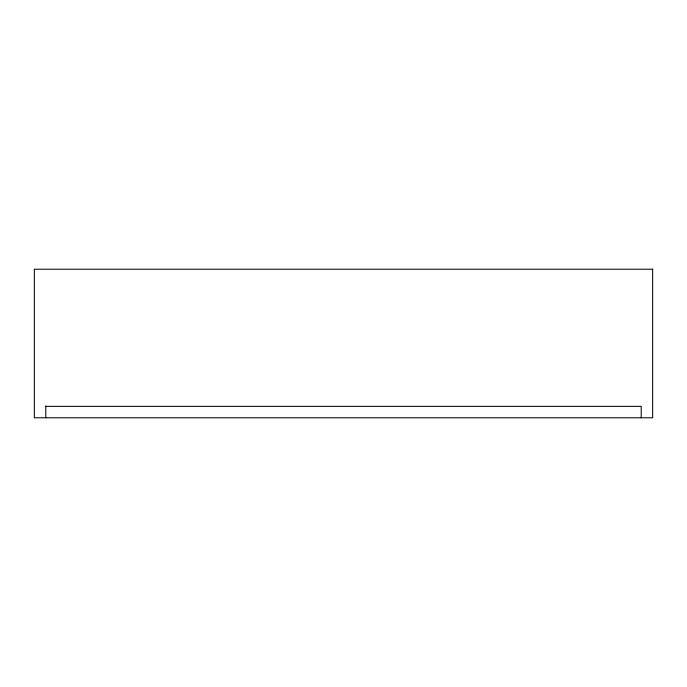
<?xml version="1.0" encoding="UTF-8"?>
<svg xmlns="http://www.w3.org/2000/svg" width="687" height="687" viewBox="0 0 687 687"><rect width="100%" height="100%" fill="white"/><g stroke="black" fill="none" stroke-linecap="round" stroke-linejoin="round"><path stroke-width="1.03" d="M45.78 406.352L641.22 406.352L641.22 417.782M45.78 406L45.78 417.782M652.65 269.218L34.35 269.218L34.35 417.782L652.65 417.782L652.65 269.218"/></g></svg>
